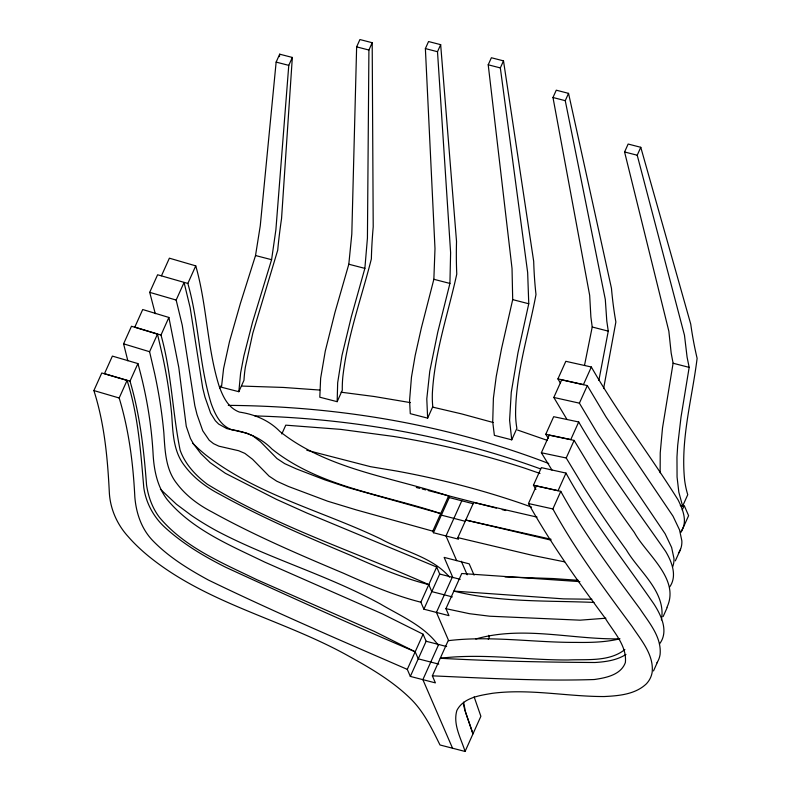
<?xml version="1.0" encoding="UTF-8"?>
<svg xmlns="http://www.w3.org/2000/svg" width="791" height="791" viewBox="0 0 791 791"><rect width="100%" height="100%" fill="white"/><g stroke="black" fill="none" stroke-linecap="round" stroke-linejoin="round"><path stroke-width="1.19" d="M372.195 42.714L368.913 50.031L367.429 238.091L364.869 268.376L351.333 316.726L341.979 355.485L337.678 382.706L337.164 401.68L319.801 397.211L320.642 378.266L325.269 351.125L334.959 312.435L348.811 264.234L351.807 234.067L356.632 46.867L359.925 39.55L372.195 42.714L373.214 226.839A291.434 84.41 -73.3 0 0 371.355 258.944C361.418 298.187 347.338 336.689 342.8 377.109A72.772 21.08 -73.3 0 0 342.305 390.23L337.164 401.68M238.833 391.703L240.622 372.957L243.855 356.009L252.537 322.184L271.59 259.685L275.881 229.855L288.774 65.366L292.334 57.446L279.698 54.183L276.138 62.103L260.259 225.831L255.523 255.542L240.405 303.378L229.469 341.692L223.596 368.517L221.47 387.224L238.833 391.703L243.984 380.253A73.573 17.461 -71.8 0 1 245.329 367.281L252.813 333.12L277.72 250.164A294.361 69.875 -71.8 0 1 281.547 218.583L292.334 57.446M279.48 56.626L279.698 54.183M603.602 388.579L615.873 321.996A292.047 131.593 -78.4 0 1 611.453 288.28L568.541 93.358L556.271 90.184L552.978 97.501L589.681 295.409L590.887 316.973L592.212 326.999L584.519 365.333M660.139 472.741L660.238 452.838L662.512 427.911L673.101 363.237L671.173 353.053L668.85 331.202L624.583 151.971L628.143 144.041L640.779 147.304L637.22 155.224L684.472 335.226L687.092 357.156L689.169 367.38L681.031 417.005L677.699 445.363L676.967 457.099L677.066 477.052L678.826 492.121L682.613 506.151L680.29 505.548M598.846 380.491L608.269 331.142L606.796 321.077L605.303 299.443L565.258 100.675L568.541 93.358M503.501 60.867L500.337 67.917L527.656 272.539L528.764 303.764L517.947 352.855L511.263 392.326L509.592 420.209L511.737 439.836L494.375 435.357L492.724 421.89L493.396 398.269L496.234 376.506L501.553 348.613L512.697 299.621L512.034 268.515L488.215 64.793L491.389 57.743L503.501 60.867L533.688 261.346A290.139 115.496 -76.6 0 0 535.991 294.519C528.566 334.435 515.524 373.876 515.584 414.82A72.426 28.832 -76.6 0 0 516.889 428.386L511.737 439.836M440.666 44.662L437.502 51.712L450.613 252.675L449.921 283.435L437.759 332.161L429.76 371.305L426.794 398.862L427.634 418.142L410.272 413.663L409.57 400.444L411.468 377.139L415.156 355.604L421.356 327.939L433.854 279.292L434.991 248.641L425.38 48.587L428.554 41.537L440.666 44.662L456.526 241.453A289.941 100.131 -74.9 0 0 456.773 274.091C448.121 313.681 434.556 352.638 432.361 393.364A72.367 24.996 -74.9 0 0 432.776 406.693L427.634 418.142M661.395 619.926C666.595 592.083 638.99 571.478 626.432 550.022A1790.686 709.023 24.2 0 1 584.361 487.998L566.218 457.989L541.37 452.759L549.27 435.179L574.118 440.409L592.271 470.418A1790.686 709.023 24.2 0 0 634.342 532.442C646.109 554.105 680.379 579.091 666.951 607.31M474.135 696.871L480.879 716.29L465.078 751.45L440.004 744.984C431.837 728.521 423.758 711.475 410.371 698.502C392.435 681.002 370.613 668.177 348.791 656.164C283.445 619.501 206.767 603.879 147.966 555.678A136.101 53.887 24.2 0 1 128.379 536.832C117.038 524.512 109.969 508.494 109.287 491.695C107.566 457.594 104.363 423.234 93.882 390.566L101.782 372.986L127.074 380.412C138.217 415.156 140.669 451.602 143.804 487.681C146.019 503.323 154.008 517.759 165.823 528.2C183.591 544.297 204.434 556.587 225.781 567.305C288.577 596.196 351.609 624.663 415.186 651.794L418.231 658.834L438.748 664.124M127.835 360.775L123.584 343.838L131.484 326.258L157.488 334.138L162.58 356.019A2041.087 808.165 24.2 0 1 171.746 415.156C172.903 432.568 173.298 451.681 184.778 465.988C193.983 478.248 206.589 487.513 220.135 494.504C262.454 517.907 306.898 536.931 351.422 555.678C376.565 566.91 402.006 577.855 428.781 584.628L431.797 591.609L452.314 596.898M155.283 313.711L149.707 292.354L157.607 274.774L187.843 283.445C199.114 322.787 199.055 364.611 211.207 403.647C214.559 412.823 218.899 422.819 227.778 427.901A10.125 4.004 24.2 0 0 231.575 429.671C246.713 431.945 261.089 437.848 271.936 449.011C319.94 487.296 384.06 494.593 440.686 513.586L441.358 515.139L465.296 521.318M161.473 275.762L169.383 258.182L195.753 265.865C207.015 305.207 206.965 347.031 219.107 386.067C222.469 395.233 226.799 405.239 235.678 410.321A10.125 4.004 24.2 0 0 239.475 412.091C254.613 414.365 268.989 420.268 279.836 431.431C327.84 469.716 391.97 477.013 448.596 496.006L449.268 497.559L433.458 532.729L458.533 539.185L457.851 537.633L473.661 502.473L537.059 517.116M619.976 638.782C605.669 642.282 590.778 642.608 576.125 642.401C533.569 642.599 490.608 635.499 448.161 640.68L432.351 675.84L435.406 682.88L410.331 676.414L407.286 669.374C340.634 640.413 273.745 611.74 208.359 580.021C188.436 569.164 168.72 557.082 152.831 540.688C141.441 528.991 136.072 512.865 134.826 496.857C133.155 463.457 128.923 430.077 119.174 397.992L127.074 380.412M130.001 381.163L137.911 363.583L112.381 356.098L104.481 373.678L130.001 381.163C140.017 414.929 143.893 449.96 146.543 484.942C148.263 496.53 152.258 507.921 159.406 517.314C184.58 547.471 222.291 562.895 256.749 579.655L374.489 631.465L415.186 651.794M579.922 581.642L461.746 573.515L445.946 608.675L448.962 615.655L423.897 609.189L420.871 602.208C394.106 595.435 368.665 584.49 343.521 573.257C298.998 554.511 254.554 535.487 212.225 512.084C198.689 505.093 186.083 495.828 176.868 483.568C165.398 469.261 165.003 450.148 163.846 432.736A2041.087 808.165 24.2 0 0 154.67 373.599L149.588 351.718L157.488 334.138M433.458 532.729L432.786 531.166L356.276 509.898L327.662 501.207L288.369 486.445L276.731 481.185L269.059 476.113L252.556 459.274L244.864 453.381L238.674 450.732L218.85 446.164L213.53 443.652L209.229 440.261L202.753 430.788L197.028 414.553L194.823 405.635L182.246 325.19L176.156 300.056L184.066 282.476L190.147 307.61L202.723 388.055L204.938 396.973L210.653 413.209L215.31 420.683L218.662 424.065L226.75 428.574L246.574 433.152L252.764 435.801L260.466 441.694L276.959 458.533L284.641 463.605L296.279 468.865L324.607 479.771L347.862 487.523L440.686 513.586M160.988 335.038L168.888 317.458L142.716 309.528L134.816 327.108L160.988 335.038C171.627 372.699 172.398 412.141 180.13 450.198C185.084 464.169 195.595 475.381 207.242 484.191C276.583 526.707 354.803 551.614 428.781 584.628M187.843 283.445L195.753 265.865M219.7 388.183L220.679 385.998M281.814 433.972L285.769 425.163L340.595 429.365L393.522 436.424A904.528 762.03 -23.4 0 1 524.858 468.213L539.986 473.453M432.786 531.166L448.596 496.006M461.796 500.792L445.995 535.952L456.664 560.621M420.871 602.208L436.681 567.048L306.938 513.062L276.464 499.378L225.366 473.295L210.109 462.616L200.795 453.569L193.301 443.652L190.404 438.392L186.261 426.319L178.806 367.499L168.888 317.458M423.897 609.189L439.697 574.029L436.681 567.048M407.286 669.374L423.086 634.214L382.389 613.885L264.659 562.075C230.191 545.315 192.48 529.891 167.306 499.734C157.478 487.019 154.116 470.764 153.157 455.062C151.526 424.105 146.266 393.424 137.911 363.583M452.234 577.262L436.434 612.422L448.675 640.72M410.331 676.414L426.141 641.254L423.086 634.214M560.394 383.071L557.922 378.889L565.822 361.309L591.342 367.004C617.682 412.932 650.014 455.112 678.085 499.892C682.801 509.355 688.15 522.287 680.744 531.799M438.669 644.487L422.869 679.647L452.541 748.217M566.92 419.359L553.809 397.448L561.709 379.868L587.308 385.583L606.035 416.966L673.022 516.187L679.528 529.881L681.852 540.836A118.116 46.768 24.2 0 1 678.431 553.186M548.39 438.451L545.77 434.279L553.67 416.699L578.696 421.969C604.779 467.006 635.915 508.751 665.617 551.367C671.826 561.709 677.541 576.125 669.591 587.09M535.922 489.402L533.441 485.209L541.341 467.629L565.99 473.087C591.253 519.38 624.148 560.76 653.959 604.067C661.296 615.428 669.048 631.693 659.427 644.052M432.351 675.84C486.208 678.213 540.312 681.259 594.209 679.528C605.748 677.867 620.905 675.01 625.374 662.551C627.085 645.535 613.381 631.722 605.204 618.167C577.816 581.217 550.912 543.763 528.467 503.541L536.377 485.961L560.789 491.359C583.511 532.916 611.987 570.914 640.038 608.951C648.976 622.547 661.701 636.923 660.109 654.345A136.101 53.887 24.2 0 1 656.975 662.779M591.342 367.004L583.432 384.594L557.922 378.889M672.627 566.88A118.116 46.768 24.2 0 0 673.952 558.416L671.628 547.461L665.122 533.767L598.134 434.546L579.398 403.163L587.308 385.583M578.696 421.969L570.795 439.549L545.77 434.279M566.218 457.989L574.118 440.409M488.274 639.276L489.253 637.081L488.66 635.331M565.99 473.087L558.09 490.667L533.441 485.209M465.078 751.45C460.985 738.28 452.768 724.526 456.862 710.486C463.397 697.543 479.86 695.447 492.664 693.272C529.822 688.566 566.92 696.584 604.077 696.545C618.602 695.833 634.866 694.508 646.059 684.136A136.101 53.887 24.2 0 0 652.209 671.925C653.801 654.503 641.076 640.127 632.128 626.531C604.087 588.494 575.611 550.496 552.879 508.939L560.789 491.359M682.613 506.151L687.755 494.701A73.85 36.712 -80.1 0 1 684.68 480.562C680.27 439.42 692.115 398.872 697.118 358.323A295.359 146.839 -80.1 0 1 690.731 324.102L640.779 147.304M682.257 509.918L684.225 505.538L688.605 515.663L681.229 532.056M675.326 560.868L680.527 549.3M663.135 616.555L667.09 607.765M653.504 670.936L657.459 662.146M624.87 649.559C609.189 662.008 587.011 659.111 568.225 659.981C525.669 660.178 482.708 653.079 440.261 658.26C491.735 661.147 543.387 662.196 594.941 662.502C605.629 661.859 616.762 660.317 625.968 654.454M475.786 638.999C522.792 625.473 571.656 639.603 619.373 638.851M605.876 618.216L580.07 620.174L489.688 616.209L469.468 613.697L445.946 608.675M591.915 599.262L563.597 598.876L453.846 591.095C499.546 602.584 547.293 600.468 594.011 602.426M505.024 576.916L553.275 578.557L578.34 580.317M228.302 405.368C337.352 406.179 446.757 424.292 548.727 463.506M241.759 386.067L283.376 387.442L319.732 390.052M254.87 415.908C352.094 418.696 449.219 435.525 540.688 468.964M341.059 392.198L374.301 396.518L410.282 402.599M564.626 561.857L532.867 555.44L457.851 537.633M550.981 539.244L465.761 520.053L550.892 540.095M432.855 407.167L461.509 413.871L493.248 422.523M528.467 503.541L552.879 508.939M553.809 397.448L579.398 403.163M425.38 48.587L437.502 51.712M488.215 64.793L500.337 67.917M356.632 46.867L368.913 50.031M552.978 97.501L565.258 100.675M276.138 62.103L288.774 65.366M624.583 151.971L637.22 155.224M433.854 279.292L449.921 283.435M512.697 299.621L528.764 303.764M348.811 264.234L364.869 268.376M592.212 326.999L608.269 331.142M255.523 255.542L271.59 259.685M673.101 363.237L689.169 367.38M306.819 450.247L370.554 466.69L396.568 471.041A904.044 761.614 -23.4 0 1 521.457 503.491L531.542 507.09M416.323 487.483L419.853 488.393M422.206 488.996L425.736 489.906M428.089 490.519L496.323 508.109M502.206 509.631L505.736 510.541M449.268 497.559L473.196 503.738M439.697 574.029L460.214 579.319M426.141 641.254L446.648 646.544M149.707 292.354L176.156 300.056M93.882 390.566L119.174 397.992M123.584 343.838L149.588 351.718M517.581 430.047L547.263 440.35M160.415 489.224L176.462 504.272L191.353 515.376A131.583 52.097 24.2 0 0 217.396 531.236C270.206 559.019 328.245 575.324 380.609 604.116C400.622 615.962 423.828 625.602 438.036 644.883M449.486 577.104C432.341 556.834 403.39 551.446 381.005 539.047C322.847 511.075 257.767 495.215 206.056 455.181A118.116 46.768 24.2 0 1 192.539 443.069M541.37 452.759L551.95 470.062M474.086 575.146L469.201 563.854L444.137 557.388L452.927 577.707M461.321 561.254L467.174 574.8M464.801 710.061L472.978 733.87L465.592 712.305L463.566 702.171M463.259 703.466L464.544 708.963"/></g></svg>
